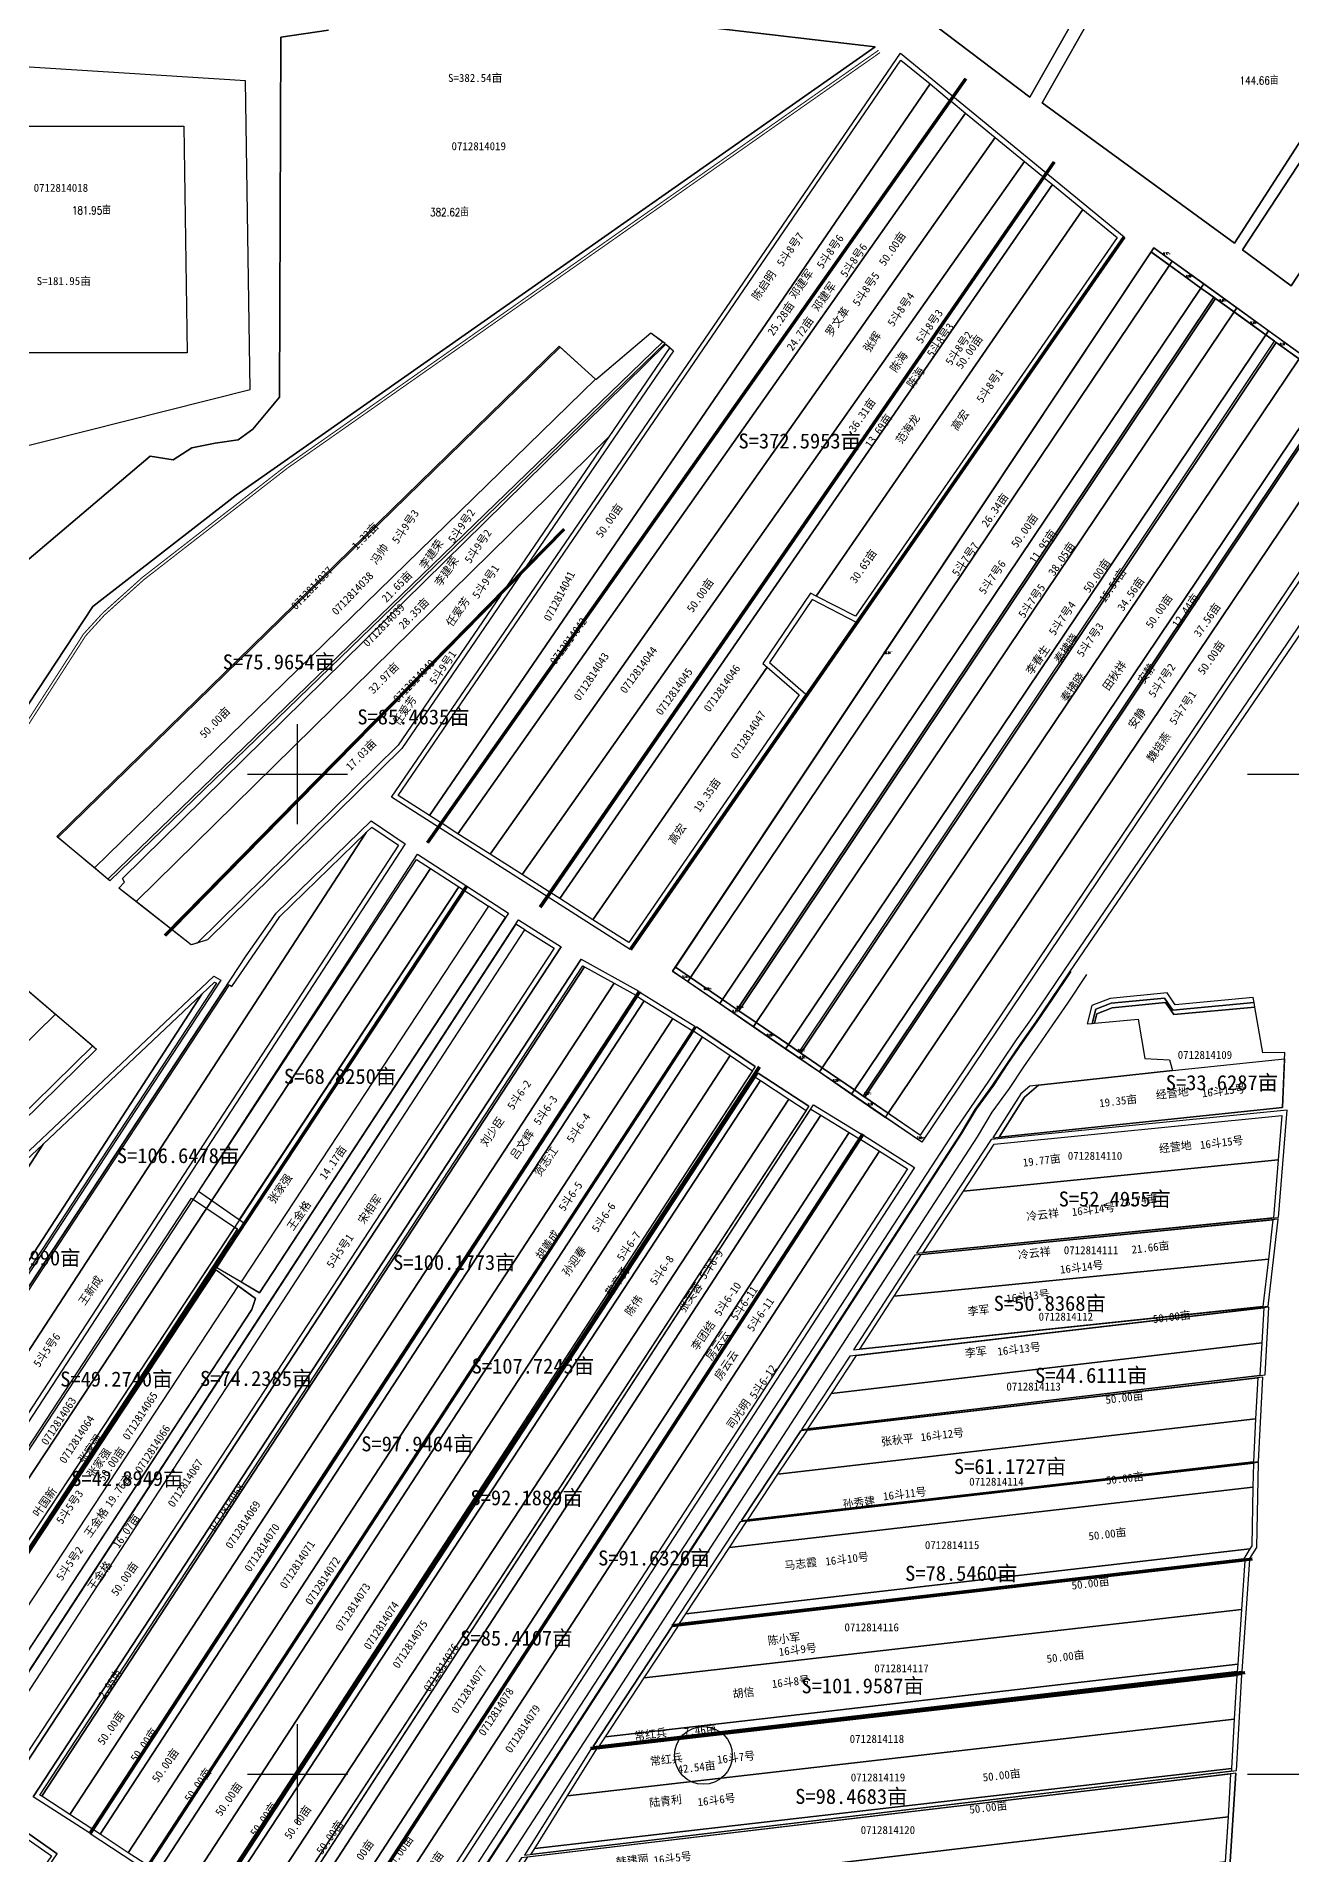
# Model space of a CAD drawing. Extents: x 541673 to 553395, y 4989791 to 4997334.
# Drawn here: x 545739 to 546994, y 4992920 to 4994738 of the extents above; entities that cross this region are included whole.
import ezdxf
from ezdxf.enums import TextEntityAlignment as Align

# ---------------------------------------------------------------- set-up
doc = ezdxf.new("R2010")
doc.units = 0
doc.header["$LTSCALE"] = 10
doc.layers.get('0').update_dxf_attribs({"linetype": 'CONTINUOUS'})
for name, color, linetype in [('2020.3月分地', 6, 'CONTINUOUS'), ('2021年', 2, 'CONTINUOUS'), ('2022年', 2, 'CONTINUOUS'), ('MJZJ', 4, 'CONTINUOUS'), ('TK', 7, 'CONTINUOUS'), ('出地桩', 7, 'CONTINUOUS'), ('地块名称', 7, 'CONTINUOUS'), ('地籍号', 7, 'CONTINUOUS'), ('承包户', 7, 'CONTINUOUS'), ('林带', 7, 'CONTINUOUS'), ('注记', 1, 'CONTINUOUS'), ('测地框', 7, 'CONTINUOUS'), ('经营地', 6, 'CONTINUOUS'), ('经营地面积', 6, 'CONTINUOUS'), ('路林渠', 7, 'CONTINUOUS'), ('身份地块', 7, 'CONTINUOUS'), ('退界后面积', 7, 'CONTINUOUS'), ('长期合同', 6, 'CONTINUOUS')]:
    doc.layers.add(name, color=color, linetype=linetype)
doc.styles.add('HZ', font='rs.shx', dxfattribs={"width": 0.8, "bigfont": 'hztxt.shx'})
doc.styles.add('宋体', font='SimSun.ttf')

msp = doc.modelspace()

# ---------------------------------------------------------------- linework, layer by layer
at = {"color": 5, "linetype": 'Continuous', "flags": 128}
msp.add_lwpolyline([(546987, 4993715.3), (546984.8, 4993666.7), (546701.6, 4993637.1), (546727.1, 4993677.1), (546740.9, 4993689.1), (546874.9, 4993703.6), (546987, 4993715.3)], dxfattribs=at)
at = {"color": 6, "linetype": 'Continuous', "flags": 128}
msp.add_lwpolyline([(546874.9, 4993703.6), (546987, 4993715.3)], dxfattribs=at)
at = {"color": 5, "linetype": 'Continuous'}
msp.add_circle((546405.9, 4993018.9), 28.9, dxfattribs=at)
at = {"layer": '2020.3月分地', "color": 2, "linetype": 'Continuous', "flags": 128}
msp.add_lwpolyline([(545690, 4994647.9), (545886.3, 4994647.9), (545889.8, 4994421.2), (545693.5, 4994421.2)], close=True, dxfattribs=at)
at = {"layer": '2020.3月分地', "color": 3, "linetype": 'Continuous'}
for points in [[(546513.1, 4994180.9), (546465.5, 4994110.6), (546469.7, 4994107), (546295.4, 4993854.4), (546262.4, 4993875.5), (546755, 4994589.4), (546785.3, 4994564.5), (546518.7, 4994178)], [(545721.9, 4993791), (545758.2, 4993760.1), (545268.5, 4993279.3), (545234.7, 4993303)], [(546463.1, 4993693.6), (546491.2, 4993675.1), (545947.1, 4992845.2), (545920.8, 4992866.6)]]:
    msp.add_lwpolyline(points, close=True, dxfattribs=at)
at = {"layer": '2020.3月分地', "color": 3, "linetype": 'Continuous', "flags": 128}
for points in [[(546208.2, 4993856.7), (546190.9, 4993867.9), (545943.6, 4993492.2), (545962.1, 4993481.4)], [(546227.4, 4993844.3), (546218.3, 4993850.1), (545676.3, 4993018.8), (545685.7, 4993013.4)], [(545954.4, 4993464.8), (545958.1, 4993475.7), (545940.9, 4993488.2), (545644.2, 4993037.3), (545665.8, 4993024.9)]]:
    msp.add_lwpolyline(points, close=True, dxfattribs=at)
at = {"layer": '2021年', "color": 4, "linetype": 'Continuous'}
for points in [[(546119.2, 4993914.6), (546133.2, 4993905.5), (545587.6, 4993078), (545575.5, 4993086.9)], [(546316.6, 4993790.9), (546338.3, 4993778.8), (545794.5, 4992945.6), (545772.5, 4992959.8)], [(546340, 4993777.7), (546346.8, 4993773.4), (545802.8, 4992940), (545796.1, 4992944.3)], [(546523.3, 4993658.9), (546551.8, 4993641.6), (546006.2, 4992802.6), (545978.5, 4992821.1)]]:
    msp.add_lwpolyline(points, close=True, dxfattribs=at)
at = {"layer": '2022年', "color": 2, "linetype": 'Continuous'}
for p, q in [((546623, 4993638.9), (547098.2, 4994345.3)), ((546377.9, 4993807), (546623, 4993638.9))]:
    msp.add_line(p, q, dxfattribs=at)
at = {"layer": '2022年', "color": 2, "linetype": 'Continuous', "elevation": 279.7, "flags": 128}
msp.add_lwpolyline([(546853.4, 4994522.1), (547098.2, 4994345.3)], dxfattribs=at)
at = {"layer": '2022年', "color": 2, "linetype": 'Continuous', "flags": 128}
for points in [[(546916.2, 4994476.7), (546903.4, 4994485.9), (546425, 4993774.7), (546439.8, 4993764.5)], [(546503.3, 4993721), (546490.9, 4993729.5), (546488.1, 4993725.4), (546521.9, 4993702.2), (546524.7, 4993706.3)]]:
    msp.add_lwpolyline(points, close=True, dxfattribs=at)
at = {"layer": '2022年', "color": 4, "linetype": 'Continuous', "flags": 128}
for points in [[(546968.2, 4994439.2), (546936.6, 4994462), (546458.7, 4993751.6), (546490.9, 4993729.5)], [(546977.1, 4994432.7), (546968.2, 4994439.2), (546490.9, 4993729.5), (546501.7, 4993722.1)], [(547001.5, 4994415.1), (546978.7, 4994431.6), (546503.3, 4993721), (546524.7, 4993706.3)], [(547033.1, 4994392.3), (547001.5, 4994415.1), (546524.7, 4993706.3), (546556.9, 4993684.2)], [(547040.2, 4994387.2), (547033.1, 4994392.3), (546556.9, 4993684.2), (546565.8, 4993678.1)], [(547066.5, 4994368.2), (547041.8, 4994386), (546567.4, 4993677), (546590.7, 4993661)], [(547066.5, 4994368.2), (546590.7, 4993661), (546623, 4993638.9), (547098.2, 4994345.3)]]:
    msp.add_lwpolyline(points, close=True, dxfattribs=at)
at = {"layer": '2022年', "color": 5, "linetype": 'Continuous', "elevation": 280.3, "flags": 128}
msp.add_lwpolyline([(546749.6, 4993778.4), (546767.5, 4993804.9)], dxfattribs=at)
at = {"layer": 'TK', "linetype": 'Continuous'}
for p, q in [((546000, 4993950), (546000, 4994050)), ((545950, 4994000), (546050, 4994000)), ((546950, 4994000), (547050, 4994000)), ((546000, 4992950), (546000, 4993050)), ((545950, 4993000), (546050, 4993000)), ((546950, 4993000), (547050, 4993000))]:
    msp.add_line(p, q, dxfattribs=at)
at = {"layer": '出地桩', "color": 2, "linetype": 'Continuous', "flags": 128}
for points in [[(546129.3, 4993932), (546667.6, 4994695.9)], [(546130.1, 4993931.4), (546668.4, 4994695.3)], [(546131, 4993930.9), (546669.3, 4994694.7)], [(546755.8, 4994612.6), (546241.7, 4993867.5)], [(546756.6, 4994612), (546242.5, 4993866.9)], [(546757.4, 4994611.4), (546243.3, 4993866.3)], [(545866.8, 4993839.3), (546266.1, 4994245.6)], [(545867.5, 4993838.6), (546266.8, 4994244.9)], [(545868.3, 4993837.9), (546267.5, 4994244.2)], [(545615.1, 4993049.1), (546168.6, 4993888.7)], [(545615.9, 4993048.5), (546169.5, 4993888.1)], [(545616.7, 4993048), (546170.3, 4993887.6)], [(546341.2, 4993783.3), (545791.5, 4992941)], [(546342.1, 4993782.7), (545792.4, 4992940.4)], [(546342.9, 4993782.2), (545793.2, 4992939.9)], [(545908, 4992862.8), (546461.3, 4993707.9)], [(545908.8, 4992862.3), (546462.1, 4993707.3)], [(545909.7, 4992861.7), (546462.9, 4993706.8)], [(546564.7, 4993640.7), (546011.8, 4992790.8)], [(546565.5, 4993640.1), (546012.7, 4992790.3)], [(546566.3, 4993639.6), (546013.5, 4992789.7)], [(546374.5, 4993149.7), (546954.6, 4993216.4)], [(546374.6, 4993148.7), (546954.7, 4993215.4)], [(546374.7, 4993147.7), (546954.8, 4993214.4)], [(546292.9, 4993027), (546947.3, 4993102.6)], [(546293, 4993026), (546947.4, 4993101.6)], [(546293.1, 4993025), (546947.5, 4993100.6)]]:
    msp.add_lwpolyline(points, dxfattribs=at)
for points, elevation in [([(546825.8, 4994537.6), (546332, 4993825.2)], 280.4), ([(546826.6, 4994537), (546332.8, 4993824.7)], 280.4), ([(546827.4, 4994536.5), (546333.6, 4993824.1)], 280.4), ([(546439.8, 4993764.5), (546916.2, 4994476.7)], 279.7), ([(546441.5, 4993763.4), (546917.8, 4994475.5)], 279.7), ([(546501.7, 4993722.1), (546977.1, 4994432.7)], 279.7), ([(546503.3, 4993721), (546978.7, 4994431.6)], 279.7), ([(546565.8, 4993678.1), (547040.2, 4994387.2)], 279.7), ([(546567.4, 4993677), (547041.8, 4994386)], 279.7)]:
    msp.add_lwpolyline(points, dxfattribs=dict(at, elevation=elevation))
at = {"layer": '林带', "color": 3, "linetype": 'Continuous', "flags": 128}
for points in [[(546869.5, 4993781.4), (546812.7, 4993775.7), (546794.2, 4993768.7), (546789.6, 4993750.2), (546794.8, 4993750.7), (546798.4, 4993765), (546813.8, 4993770.8), (546867.1, 4993776.1), (546875.3, 4993764.1), (546956.5, 4993771.6), (546955.6, 4993776.5), (546877.8, 4993769.3)], [(546727.1, 4993677.1), (546740.9, 4993689.1), (546732.2, 4993688.1), (546723.2, 4993680.4), (546695.3, 4993636.4), (546701.6, 4993637.1)]]:
    msp.add_lwpolyline(points, close=True, dxfattribs=at)
at = {"layer": '测地框', "color": 7, "linetype": 'Continuous', "flags": 128}
for points in [[(546800.9, 4995070.3), (546917.9, 4995004), (546732.4, 4994676.9), (546624.1, 4994758.6)], [(546929.7, 4994997.3), (547155.1, 4994869.4), (546936.8, 4994530.8), (546744.7, 4994671.1)], [(547166.9, 4994862.8), (547189.2, 4994787.6), (547182, 4994776.5), (546993.5, 4994488.3), (546944.8, 4994524.1)], [(545952.9, 4994384.5), (545948.2, 4994693), (545689.5, 4994709.5), (545665.8, 4994715.4), (545655.1, 4994730), (545615.4, 4994737.5), (545616.5, 4994595.4), (545620.4, 4994300.7)]]:
    msp.add_lwpolyline(points, close=True, dxfattribs=at)
for points in [[(545061.8, 4993232.4), (545161.7, 4993302.2), (545418.1, 4993698.4), (545507.8, 4993809.7), (545571.8, 4993899.8), (545586.6, 4993915.1), (545685.7, 4994001.7), (545795.5, 4994167.6), (545938.6, 4994278.7), (546577.7, 4994727), (546080.9, 4994785.3)], [(546080.9, 4994785.3), (546577.7, 4994727), (545938.6, 4994278.7), (545795.5, 4994167.6), (545685.7, 4994001.7), (545586.6, 4993915.1), (545571.8, 4993899.8), (545507.8, 4993809.7), (545418.1, 4993698.4), (545161.7, 4993302.2), (545061.8, 4993232.4)], [(546031, 4994743.8), (545983.4, 4994736.7), (545982.2, 4994376.7), (545955.5, 4994344.7), (545940.6, 4994334.3), (545917.8, 4994330.8), (545894.5, 4994326.1), (545875.9, 4994314.3), (545852.8, 4994318), (545718.6, 4994203.7), (545681.2, 4994163.3), (545645.9, 4994124.5), (545513.2, 4993964.7), (545358.7, 4993739.9), (545311.1, 4993673.3), (545312.4, 4993658.7), (545259.5, 4993599), (545216.4, 4993523), (545159.4, 4993435.5), (545147.4, 4993417.2), (545130.9, 4993396.6), (545084.1, 4993317.4)], [(545084.1, 4993317.4), (545130.9, 4993396.6), (545147.4, 4993417.2), (545159.4, 4993435.5), (545216.4, 4993523), (545259.5, 4993599), (545312.4, 4993658.7), (545311.1, 4993673.3), (545358.7, 4993739.9), (545513.2, 4993964.7), (545645.9, 4994124.5), (545681.2, 4994163.3), (545718.6, 4994203.7), (545852.8, 4994318), (545875.9, 4994314.3), (545894.5, 4994326.1), (545917.8, 4994330.8), (545940.6, 4994334.3), (545955.5, 4994344.7), (545982.2, 4994376.7), (545983.4, 4994736.7), (546031, 4994743.8)]]:
    msp.add_lwpolyline(points, dxfattribs=at)
for points, elevation in [([(546332.8, 4993824.7), (546094.1, 4993976.8), (546603, 4994720.7), (546826.6, 4994537), (546559.8, 4994151.2), (546514.7, 4994174.4), (546472.1, 4994111.5), (546508.5, 4994080)], 280.4), ([(546375.1, 4993802.9), (546856.3, 4994526.1), (547105.1, 4994346.5), (546624.3, 4993631.9)], 279.7), ([(545812.6, 4993893.1), (545759.4, 4993937.5), (546261.7, 4994427.7), (546298.4, 4994394.6), (546353.3, 4994441.1), (546367.6, 4994430.7)], 281.3), ([(545910.2, 4993834.3), (545893.8, 4993829.2), (545821.5, 4993885.9), (545827, 4993891.9), (545825.2, 4993895.7), (546368.5, 4994429.8), (546376.1, 4994423), (546104.5, 4994025.7)], 280.9), ([(545561.2, 4993092.1), (545500.5, 4993136.7), (545948.6, 4993818.2), (545978.6, 4993861), (546073.7, 4993953.3), (546107.7, 4993930.4)], 280.5), ([(545962.1, 4993481.4), (545919.5, 4993506.4), (545947.3, 4993550.5), (545901.2, 4993582.8), (546120.2, 4993919.9), (546211.1, 4993861.1)], 279.7), ([(545313.2, 4993247.9), (545221.4, 4993312.3), (545286.7, 4993417.8), (545319.8, 4993464.3), (545347.1, 4993505.1), (545365.3, 4993532), (545392.1, 4993576.9), (545431.7, 4993632.6), (545475.4, 4993689.4), (545627.4, 4993871.6), (545799.2, 4993725.1), (545799.2, 4993725.1)], 254.2), ([(545715.8, 4992991), (545673.5, 4993014.5), (546221, 4993854.2), (546263.8, 4993827.3)], 280.2), ([(545792.3, 4992941.1), (545735.7, 4992977.6), (546283.8, 4993815), (546341.4, 4993782.8)], 279.5), ([(545495.9, 4993141.3), (545438.4, 4993168.3), (545648.8, 4993491.5), (545641.7, 4993496.9), (545713.4, 4993606.1), (545916.3, 4993797.9), (545923.5, 4993794.1)], 280.6), ([(545847.2, 4992904.9), (545792.9, 4992940.4), (546342.3, 4993782.1), (546397.5, 4993747.8)], 279.4), ([(546399.1, 4993747.2), (546457.8, 4993707.6), (545908, 4992863.5), (545847.8, 4992902.3)], 280), ([(546460.7, 4993701.1), (546511.3, 4993667.9), (545961.9, 4992826.8), (545913.3, 4992866.2)], 279.2), ([(546012.7, 4992792.2), (545965.9, 4992823.5), (546515.9, 4993669.3), (546564.1, 4993639.9)], 279.2), ([(546980.9, 4993556.7), (546989.6, 4993664.1), (546693.8, 4993634.6), (546619.1, 4993520.9)], 279.5), ([(546064.5, 4992757.1), (546014.6, 4992791.3), (546566.1, 4993639), (546617, 4993606.8)], 279.4), ([(545615.7, 4993050.1), (545571.3, 4993084.2), (545894.1, 4993576.1), (545940.1, 4993545)], 280.2), ([(546970.5, 4993468.1), (546980.5, 4993554.9), (546617.2, 4993519), (546555.9, 4993424.2)], 279.5), ([(545662.1, 4993019.3), (545617.7, 4993049.1), (545918.7, 4993504.3), (545958.1, 4993475.7), (545954.4, 4993464.8)], 280.2), ([(546967.5, 4993399.3), (546971.4, 4993467.1), (546552.5, 4993417.9), (546504, 4993344.6)], 279.5), ([(546961, 4993312.8), (546965.3, 4993397.1), (546503.4, 4993343.5), (546443.9, 4993253.8)], 279.5), ([(546952.3, 4993215.8), (546959.2, 4993226.8), (546960.9, 4993311.8), (546442.8, 4993252.3), (546375.1, 4993149.3)], 279.7), ([(546944.7, 4993103.2), (546952.4, 4993214.4), (546374.9, 4993148.3), (546295.7, 4993027.9)], 279.6), ([(546938.8, 4993003.8), (546944.2, 4993099.3), (546293.1, 4993024.5), (546227.1, 4992919)], 279.4), ([(546932.4, 4992907.5), (546938.2, 4993001.1), (546224.1, 4992916.6), (546159.3, 4992816.3)], 279.7), ([(545759.7, 4992920.5), (545669.9, 4992983.8), (545345.4, 4992495), (545430.3, 4992439.5)], 279.6)]:
    msp.add_lwpolyline(points, close=True, dxfattribs=dict(at, elevation=elevation))
for points, elevation in [([(546221, 4993854.2), (546263.8, 4993827.3)], 280.2), ([(545715.8, 4992991), (546263.8, 4993827.3)], 280.2), ([(546283.8, 4993815), (545735.7, 4992977.6)], 279.5), ([(545930.3, 4993790.4), (545500.5, 4993136.7)], 280.6), ([(546342.3, 4993782.1), (546397.5, 4993747.8)], 279.4), ([(546457.8, 4993707.6), (546399.1, 4993747.2)], 280), ([(546511.3, 4993667.9), (546460.7, 4993701.1)], 279.2), ([(546443.9, 4993253.8), (546503.4, 4993343.5)], 279.5), ([(546295.7, 4993027.9), (546374.9, 4993148.3)], 279.6), ([(546938.2, 4993001.1), (546932.4, 4992907.5)], 279.7), ([(545669.9, 4992983.8), (545759.7, 4992920.5)], 279.6), ([(545792.3, 4992941.1), (545735.7, 4992977.6)], 279.5)]:
    msp.add_lwpolyline(points, dxfattribs=dict(at, elevation=elevation))
at = {"layer": '经营地', "color": 5, "linetype": 'Continuous', "flags": 128}
for points in [[(546871.9, 4994508.7), (546853.5, 4994522), (546377.9, 4993807), (546392.9, 4993796.7)], [(546903.4, 4994485.9), (546871.9, 4994508.7), (546392.9, 4993796.7), (546425, 4993774.7)], [(546936.6, 4994462), (546917.8, 4994475.5), (546441.5, 4993763.4), (546458.7, 4993751.6)], [(546794.8, 4993750.7), (546797, 4993750.9), (546799.4, 4993760.4), (546814.8, 4993766.2), (546868.1, 4993771.6), (546876.3, 4993759.5), (546957.3, 4993767), (546956.5, 4993771.6), (546875.3, 4993764.1), (546867.1, 4993776.1), (546813.8, 4993770.8), (546798.4, 4993765)]]:
    msp.add_lwpolyline(points, close=True, dxfattribs=at)
at = {"layer": '经营地', "color": 5, "linetype": 'Continuous'}
for points in [[(545759.4, 4993937.5), (546261.7, 4994427.7), (546262.6, 4994426.8), (545760.3, 4993936.7)], [(546285.4, 4993808.4), (546287.2, 4993807.4), (545744.3, 4992978), (545742.6, 4992979.1)], [(546308.1, 4993037.6), (546940.2, 4993110), (546939.7, 4993102.6), (546302.2, 4993028.6)]]:
    msp.add_lwpolyline(points, close=True, dxfattribs=at)
at = {"layer": '路林渠', "color": 6, "linetype": 'Continuous', "const_width": 1, "flags": 128}
for points in [[(546732.4, 4994676.9), (546917.9, 4995004)], [(546744.7, 4994671.1), (546929.7, 4994997.3)]]:
    msp.add_lwpolyline(points, dxfattribs=at)
at = {"layer": '路林渠', "color": 4, "linetype": 'Continuous', "const_width": 1, "flags": 128}
for points in [[(545844.9, 4994196.6), (545988, 4994307.7), (546581.1, 4994723.7)], [(545846.8, 4994194.6), (545989.8, 4994305.7), (546582.6, 4994721.4)], [(545192.6, 4993319.8), (545214.8, 4993353), (545277.4, 4993475.9), (545421.4, 4993695.1), (545513.7, 4993806.5), (545576.4, 4993897.1), (545585.6, 4993906.9), (545606, 4993921.8), (545620.4, 4993930.8), (545663.2, 4993950.1), (545667.9, 4993954.3), (545691.7, 4993993.5), (545780.5, 4994131.2), (545786.1, 4994140), (545805.2, 4994160.9), (545844.9, 4994196.6)], [(545194.9, 4993318.2), (545217.2, 4993351.7), (545279.8, 4993474.5), (545423.6, 4993693.5), (545515.9, 4993804.8), (545578.6, 4993895.3), (545587.4, 4993904.9), (545607.6, 4993919.5), (545621.7, 4993928.4), (545664.7, 4993947.7), (545670, 4993952.5), (545694, 4993992), (545782.8, 4994129.7), (545788.3, 4994138.3), (545807.1, 4994159), (545846.8, 4994194.6)]]:
    msp.add_lwpolyline(points, dxfattribs=at)
at = {"layer": '路林渠', "color": 5, "linetype": 'Continuous', "flags": 128}
for points, elevation in [([(546767.5, 4993804.9), (547231.7, 4994485.3), (547233.7, 4994488.2), (547235.9, 4994491.5), (547239.6, 4994497.5), (547243.5, 4994505.3), (547246.4, 4994514.8), (547248.9, 4994526.4), (547249.8, 4994535.4), (547248.4, 4994552.3)], 281.2), ([(546767.5, 4993804.9), (547231.7, 4994485.3), (547233.7, 4994488.2), (547235.9, 4994491.5), (547239.6, 4994497.5), (547243.5, 4994505.3), (547246.4, 4994514.8), (547248.9, 4994526.4), (547249.8, 4994535.4), (547248.4, 4994552.3)], 281.2), ([(546772.3, 4993802.3), (547235.6, 4994480.8), (547244.6, 4994495.2), (547249.9, 4994504.9), (547253.1, 4994514.9), (547254.6, 4994521.8), (547255.4, 4994530.4), (547255.7, 4994538), (547255.1, 4994545), (547254.3, 4994552)], 280.3), ([(546772.3, 4993802.3), (547235.6, 4994480.8), (547244.6, 4994495.2), (547249.9, 4994504.9), (547253.1, 4994514.9), (547254.6, 4994521.8), (547255.4, 4994530.4), (547255.7, 4994538), (547255.1, 4994545), (547254.3, 4994552)], 280.3), ([(545682.1, 4992130.7), (546662.9, 4993640), (546677.6, 4993664.6), (546694.8, 4993688.3), (546709.3, 4993710.1), (546723.4, 4993730.5), (546738.3, 4993751.9), (546753.1, 4993773.7), (546772.3, 4993802.3)], 280.3), ([(545682.1, 4992130.7), (546662.9, 4993640), (546677.6, 4993664.6), (546694.8, 4993688.3), (546709.3, 4993710.1), (546723.4, 4993730.5), (546738.3, 4993751.9), (546753.1, 4993773.7), (546772.3, 4993802.3)], 280.3), ([(545675.2, 4992135.9), (546657.8, 4993643.5), (546673.2, 4993666.6), (546691.3, 4993692.9), (546704.6, 4993713), (546719, 4993734.2), (546733.2, 4993754.3), (546749.6, 4993778.4)], 280.3), ([(545675.2, 4992135.9), (546657.8, 4993643.5), (546673.2, 4993666.6), (546691.3, 4993692.9), (546704.6, 4993713), (546719, 4993734.2), (546733.2, 4993754.3), (546749.6, 4993778.4)], 280.3)]:
    msp.add_lwpolyline(points, dxfattribs=dict(at, elevation=elevation))
at = {"layer": '路林渠', "color": 3, "linetype": 'Continuous', "flags": 128}
for points in [[(546856.3, 4994526.1), (546853.5, 4994522), (546871.9, 4994508.7), (546874.7, 4994512.8)], [(546874.7, 4994512.8), (546871.9, 4994508.7), (546903.4, 4994485.9), (546906.2, 4994490.1)], [(546906.2, 4994490.1), (546903.4, 4994485.9), (546916.2, 4994476.7), (546936.6, 4994462), (546939.4, 4994466.1)], [(546939.4, 4994466.1), (546936.6, 4994462), (546968.2, 4994439.2), (546971, 4994443.3)], [(546971, 4994443.3), (546968.2, 4994439.2), (546977.1, 4994432.7), (546978.7, 4994431.6), (547001.5, 4994415.1), (547004.3, 4994419.3)], [(547066.5, 4994368.2), (547069.3, 4994372.4), (547105.1, 4994346.5), (546624.3, 4993631.9), (546587.9, 4993656.8), (546590.7, 4993661), (546623, 4993638.9), (547098.2, 4994345.3)], [(546377.9, 4993807), (546375.1, 4993802.9), (546390.2, 4993792.5), (546392.9, 4993796.7)], [(546392.9, 4993796.7), (546390.2, 4993792.5), (546422.2, 4993770.6), (546425, 4993774.7)], [(546441.5, 4993763.4), (546425, 4993774.7), (546422.2, 4993770.6), (546455.9, 4993747.4), (546458.7, 4993751.6)], [(546458.7, 4993751.6), (546455.9, 4993747.4), (546488.1, 4993725.4), (546490.9, 4993729.5)], [(546524.7, 4993706.3), (546521.9, 4993702.2), (546554.1, 4993680.1), (546556.9, 4993684.2)], [(546567.4, 4993677), (546565.8, 4993678.1), (546556.9, 4993684.2), (546554.1, 4993680.1), (546587.9, 4993656.8), (546590.7, 4993661)]]:
    msp.add_lwpolyline(points, close=True, dxfattribs=at)
at = {"layer": '路林渠', "color": 3, "linetype": 'Continuous', "elevation": 279.7, "flags": 128}
msp.add_lwpolyline([(546856.3, 4994526.1), (547105.1, 4994346.5)], dxfattribs=at)
at = {"layer": '路林渠', "color": 2, "linetype": 'Continuous', "flags": 128}
for points in [[(546439.8, 4993764.5), (546441.5, 4993763.4), (546917.8, 4994475.5), (546916.2, 4994476.7)], [(546501.7, 4993722.1), (546977.1, 4994432.7), (546978.7, 4994431.6), (546503.3, 4993721)], [(547041.8, 4994386), (547041.8, 4994386), (547040.2, 4994387.2), (546565.8, 4993678.1), (546567.4, 4993677)]]:
    msp.add_lwpolyline(points, close=True, dxfattribs=at)
at = {"layer": '路林渠', "color": 4, "linetype": 'Continuous', "flags": 128}
for points, elevation in [([(545683.5, 4992131.2), (546664.3, 4993640.5), (546679, 4993665), (546696.2, 4993688.8), (546710.7, 4993710.5), (546724.8, 4993730.9), (546739.7, 4993752.3), (546754.5, 4993774.2), (546773.7, 4993802.7)], 280.1), ([(545683.5, 4992131.2), (546664.3, 4993640.5), (546679, 4993665), (546696.2, 4993688.8), (546710.7, 4993710.5), (546724.8, 4993730.9), (546739.7, 4993752.3), (546754.5, 4993774.2), (546773.7, 4993802.7)], 280.1), ([(545699.1, 4992128.1), (546679.9, 4993637.4), (546694.7, 4993661.9), (546711.9, 4993685.7), (546726.3, 4993707.4), (546740.5, 4993727.8), (546755.3, 4993749.2), (546770.2, 4993771.1), (546789.4, 4993799.6)], 280), ([(545699.1, 4992128.1), (546679.9, 4993637.4), (546694.7, 4993661.9), (546711.9, 4993685.7), (546726.3, 4993707.4), (546740.5, 4993727.8), (546755.3, 4993749.2), (546770.2, 4993771.1), (546789.4, 4993799.6)], 280)]:
    msp.add_lwpolyline(points, dxfattribs=dict(at, elevation=elevation))
at = {"layer": '身份地块', "color": 1, "linetype": 'Continuous'}
for points in [[(546603.5, 4994713.9), (546632.6, 4994690), (546132.2, 4993958.5), (546100.6, 4993978.7)], [(546632.6, 4994690), (546652.1, 4994673.9), (546143.1, 4993951.5), (546132.2, 4993958.5)], [(546653.7, 4994672.6), (546668.1, 4994660.7), (546160.5, 4993940.4), (546144.8, 4993950.5)], [(546668.1, 4994660.7), (546697.5, 4994636.6), (546192.6, 4993920), (546160.5, 4993940.4)], [(546697.5, 4994636.6), (546727.1, 4994612.3), (546224.7, 4993899.5), (546192.6, 4993920)], [(546727.1, 4994612.3), (546745.3, 4994597.3), (546251.8, 4993882.2), (546224.7, 4993899.5)], [(546746.8, 4994596.1), (546755, 4994589.4), (546262.4, 4993875.5), (546253.5, 4993881.1)], [(546785.3, 4994564.5), (546819.6, 4994536.3), (546557.9, 4994157.8), (546518.7, 4994178)], [(545760.3, 4993936.7), (546262.6, 4994426.8), (546298, 4994394.9), (545797, 4993906.1)], [(546298, 4994394.9), (546298.4, 4994394.6), (546353.3, 4994441.1), (546365.5, 4994432.2), (545810.6, 4993894.8), (545797, 4993906.1)], [(546311.4, 4994337.1), (545838.7, 4993872.5), (545821.5, 4993885.9), (545827, 4993891.9), (545825.2, 4993895.7), (546368.5, 4994429.8), (546372.4, 4994426.4)], [(546209.3, 4994187.8), (545873, 4993845.6), (545838.7, 4993872.5), (546311.4, 4994337.1)], [(546100.7, 4994028.9), (545899.8, 4993831.1), (545893.8, 4993829.2), (545874.6, 4993844.3), (546202.9, 4994178.4)], [(546469.7, 4994107), (546501.8, 4994079.2), (546331.4, 4993831.5), (546295.4, 4993854.4)], [(545932, 4993789.3), (545934.5, 4993787.7), (545982.5, 4993857.7), (546068.9, 4993941.7), (545532.7, 4993119.2), (545504.9, 4993139.7)], [(546068.9, 4993941.7), (546074.3, 4993946.9), (546100.9, 4993929), (545559.9, 4993099.2), (545532.7, 4993119.2)], [(546133.2, 4993905.5), (546161.4, 4993887.3), (545614.3, 4993057.5), (545587.6, 4993078)], [(546227.4, 4993844.3), (546256.8, 4993825.8), (545714.2, 4992997.6), (545685.7, 4993013.4)], [(545904.4, 4993779.8), (545917.1, 4993791.8), (545919, 4993790.8), (545496.8, 4993146.4), (545493.5, 4993147.9)], [(546287.2, 4993807.4), (546316.6, 4993790.9), (545772.5, 4992959.8), (545744.3, 4992978)], [(545745.9, 4993629.9), (545904.4, 4993779.8), (545493.5, 4993147.9), (545446.7, 4993169.9)], [(546346.8, 4993773.4), (546375.2, 4993755.7), (545830.8, 4992921.6), (545802.8, 4992940)], [(545268.5, 4993279.3), (545758.2, 4993760.1), (545795.4, 4993728.4), (545309.1, 4993250.8)], [(546375.2, 4993755.7), (546394.7, 4993743.6), (545850, 4992909.1), (545830.8, 4992921.6)], [(546396.4, 4993743), (546405.1, 4993737.2), (545859.3, 4992900.8), (545850.5, 4992906.5)], [(546405.1, 4993737.2), (546432.7, 4993718.5), (545887.4, 4992882.7), (545859.3, 4992900.8)], [(546432.7, 4993718.5), (546455.1, 4993703.4), (545910.8, 4992867.7), (545887.4, 4992882.7)], [(546458, 4993696.9), (546463.1, 4993693.6), (545920.8, 4992866.6), (545916.1, 4992870.4)], [(546491.2, 4993675.1), (546508.6, 4993663.7), (545964.6, 4992831), (545947.1, 4992845.2)], [(546513.2, 4993665.1), (546523.3, 4993658.9), (545978.5, 4992821.1), (545968.7, 4992827.7)], [(545728.6, 4993613.5), (545745.9, 4993629.9), (545446.7, 4993169.9), (545441.7, 4993172.3)], [(546551.8, 4993641.6), (546561.4, 4993635.7), (546015.5, 4992796.4), (546006.2, 4992802.6)], [(546563.3, 4993634.8), (546582, 4993623), (546035.6, 4992783), (546017.3, 4992795.5)], [(546582, 4993623), (546610, 4993605.3), (546063.1, 4992764.1), (546035.6, 4992783)], [(546665.9, 4993583.1), (546980.6, 4993614.4), (546975.8, 4993556.2), (546625.5, 4993521.6)], [(546623.5, 4993519.6), (546975.4, 4993554.4), (546970.9, 4993514.9), (546596.6, 4993477.9)], [(546596.6, 4993477.9), (546970.9, 4993514.9), (546965.4, 4993467.6), (546562.2, 4993424.9)], [(546559, 4993418.6), (546966.4, 4993466.5), (546964.3, 4993431.3), (546534, 4993380.8)], [(546534, 4993380.8), (546964.3, 4993431.3), (546962.4, 4993398.7), (546510.5, 4993345.4)], [(546509.9, 4993344.2), (546960.2, 4993396.5), (546958.1, 4993355.4), (546480.4, 4993299.9)], [(546480.4, 4993299.9), (546958.1, 4993355.4), (546955.9, 4993312.3), (546450.4, 4993254.5)], [(546449.3, 4993253), (546955.9, 4993311.2), (546955.4, 4993286.9), (546432, 4993226.7)], [(546432, 4993226.7), (546955.4, 4993286.9), (546954.2, 4993228.3), (546952.4, 4993225.3), (546388.4, 4993160.5)], [(546381, 4993148.5), (546947.4, 4993213.5), (546944, 4993164.6), (546346.7, 4993096.3)], [(546388.4, 4993160.5), (546952.4, 4993225.3), (546946.2, 4993215.4), (546381.9, 4993150.6)], [(546346.7, 4993096.3), (546944, 4993164.6), (546940.2, 4993110), (546308.1, 4993037.6)], [(546299.5, 4993025.3), (546939.2, 4993098.7), (546936.7, 4993055), (546270.2, 4992978.5)], [(546270.2, 4992978.5), (546936.7, 4993055), (546933.9, 4993005.8), (546237.3, 4992925.8)], [(546230.5, 4992917.4), (546933.1, 4993000.5), (546930.5, 4992957.6), (546200.8, 4992871.3)], [(546237.3, 4992925.8), (546933.9, 4993005.8), (546933.8, 4993003.2), (546233.5, 4992919.7)], [(546200.8, 4992871.3), (546930.5, 4992957.6), (546927.7, 4992912.5), (546169.4, 4992822.8)], [(545706.6, 4992951.8), (545754, 4992918.4), (545430.2, 4992445.5), (545381.6, 4992477.3)]]:
    msp.add_lwpolyline(points, close=True, dxfattribs=at)
at = {"layer": '身份地块', "color": 1, "linetype": 'Continuous', "flags": 128}
for points in [[(546161.4, 4993887.3), (546190.9, 4993867.9), (545943.6, 4993492.2), (545919.5, 4993506.4), (545947.3, 4993550.5), (545941.9, 4993554.3)], [(545940.1, 4993545), (545937.1, 4993547), (545614.3, 4993057.5), (545618.6, 4993054.6)]]:
    msp.add_lwpolyline(points, close=True, dxfattribs=at)
at = {"layer": '身份地块', "color": 5, "linetype": 'Continuous', "flags": 128}
msp.add_lwpolyline([(546987.2, 4993721.5), (546965.3, 4993721.2), (546957.3, 4993767), (546876.3, 4993759.5), (546868.1, 4993771.6), (546814.8, 4993766.2), (546799.4, 4993760.4), (546797, 4993750.9), (546840.8, 4993754.9), (546847.3, 4993715.8), (546872.1, 4993714.3), (546874.9, 4993703.6), (546740.9, 4993689.1), (546727.1, 4993677.1), (546701.6, 4993637.1), (546984.8, 4993666.7)], close=True, dxfattribs=at)
at = {"layer": '身份地块', "color": 5, "linetype": 'Continuous'}
msp.add_lwpolyline([(546696.7, 4993629.9), (546984.2, 4993658.5), (546980.6, 4993614.4), (546665.9, 4993583.1)], close=True, dxfattribs=at)
at = {"layer": '身份地块', "color": 1, "linetype": 'Continuous', "elevation": 280.2, "flags": 128}
msp.add_lwpolyline([(545918.7, 4993504.3), (545940.9, 4993488.2), (545644.2, 4993037.3), (545620.5, 4993053.3)], close=True, dxfattribs=at)
at = {"layer": '长期合同', "color": 6, "linetype": 'Continuous', "flags": 128}
for points in [[(546917.9, 4995004), (546800.9, 4995070.3), (546624.1, 4994758.6), (546732.4, 4994676.9)], [(547155.1, 4994869.4), (546929.7, 4994997.3), (546744.7, 4994671.1), (546936.8, 4994530.8)], [(547182, 4994776.5), (547189.2, 4994787.6), (547166.9, 4994862.8), (546944.8, 4994524.1), (546993.5, 4994488.3)]]:
    msp.add_lwpolyline(points, close=True, dxfattribs=at)
for points in [[(545061.8, 4993232.4), (545161.7, 4993302.2), (545418.1, 4993698.4), (545507.8, 4993809.7), (545571.8, 4993899.8), (545586.6, 4993915.1), (545685.7, 4994001.7), (545795.5, 4994167.6), (545938.6, 4994278.7), (546577.7, 4994727), (546080.9, 4994785.3)], [(546031, 4994743.8), (545983.4, 4994736.7), (545982.2, 4994376.7), (545955.5, 4994344.7), (545940.6, 4994334.3), (545917.8, 4994330.8), (545894.5, 4994326.1), (545875.9, 4994314.3), (545852.8, 4994318), (545718.6, 4994203.7), (545681.2, 4994163.3), (545645.9, 4994124.5), (545513.2, 4993964.7), (545358.7, 4993739.9), (545311.1, 4993673.3), (545312.4, 4993658.7), (545259.5, 4993599), (545216.4, 4993523), (545159.4, 4993435.5), (545147.4, 4993417.2), (545130.9, 4993396.6), (545084.1, 4993317.4)]]:
    msp.add_lwpolyline(points, dxfattribs=at)
at = {"layer": '长期合同', "color": 2, "linetype": 'Continuous', "flags": 128}
msp.add_lwpolyline([(545948.2, 4994693), (545689.5, 4994709.5), (545665.8, 4994715.4), (545655.1, 4994730), (545615.4, 4994737.5), (545616.5, 4994595.4), (545620.4, 4994300.7), (545952.9, 4994384.5)], close=True, dxfattribs=at)

# ---------------------------------------------------------------- texts
at = {"layer": '2020.3月分地', "color": 3, "linetype": 'Continuous', "style": '宋体'}
for s, p in [('5斗8号2', (546661.1, 4994425.9)), ('50.00亩', (546671.5, 4994422.3, -559.1)), ('范海龙', (546610, 4994345.2)), ('14.17亩', (546035.3, 4993611.8)), ('王金格', (546001.3, 4993558.8)), ('陈伟', (546336.1, 4993468.9)), ('19.76亩', (545820.9, 4993284.3)), ('王金格', (545798.6, 4993252)), ('16.07亩', (545828.7, 4993243.3)), ('王金格', (545802.1, 4993198.6)), ('50.00亩', (546062.7, 4992917.8))]:
    msp.add_text(s, height=8, rotation=55.2668, dxfattribs=at).set_placement(p, align=Align.MIDDLE)
at = {"layer": '2021年', "color": 4, "linetype": 'Continuous', "style": '宋体'}
for s, rotation, p in [('5斗6-3', 55.2668, (546247.8, 4993664)), ('吕文辉', 55.2668, (546224.4, 4993629.9)), ('5斗6-10', 55.2668, (546430, 4993475.3)), ('李团结', 55.2668, (546405.4, 4993438.7)), ('0712814063', 56.8471, (545761.3, 4993353.2))]:
    msp.add_text(s, height=8, rotation=rotation, dxfattribs=at).set_placement(p, align=Align.MIDDLE)
at = {"layer": '2022年', "color": 2, "linetype": 'Continuous', "style": 'HZ', "width": 0.8}
for s, p in [('0.17亩', (546865.7, 4994519.3)), ('0.29亩', (546888.5, 4994496.7, 279.7)), ('0.31亩', (546921.9, 4994472.6)), ('0.29亩', (546952.8, 4994450.3)), ('0.31亩', (546982.4, 4994428.9, 279.7)), ('26.34亩', (546586.2, 4994120.2, 279.7)), ('0.14亩', (546384.6, 4993796.3)), ('0.29亩', (546406.5, 4993784.4)), ('0.31亩', (546434.9, 4993761.9)), ('2.57亩', (546439, 4993766)), ('0.29亩', (546469.5, 4993738.1)), ('2.57亩', (546500.4, 4993722.8)), ('0.31亩', (546502.1, 4993715.8)), ('0.29亩', (546535.5, 4993692.8)), ('2.57亩', (546566.8, 4993679.7)), ('0.31亩', (546570.4, 4993668.9)), ('7.05亩', (546619.5, 4993635.4))]:
    msp.add_text(s, height=2, dxfattribs=at).set_placement(p)
at = {"layer": '2022年', "color": 4, "linetype": 'Continuous', "style": '宋体'}
for s, p in [('50.00亩', (546799, 4994198.6, -279.4)), ('15.54亩', (546814.9, 4994189, 0.3)), ('34.56亩', (546833, 4994180.2, -279.4)), ('50.00亩', (546861.3, 4994163.1, -279.4)), ('12.44亩', (546887.9, 4994163.7, -279.4)), ('37.56亩', (546909.4, 4994154.3, -279.4)), ('秦拂晓', (546768.5, 4994125.9)), ('李春生', (546740.1, 4994114.4)), ('50.00亩', (546913.4, 4994116.6, -279.4)), ('秦拂晓', (546774.9, 4994087.1)), ('田秋祥', (546816.8, 4994098.6)), ('安静', (546848.8, 4994100.8)), ('5斗7号1', (546885.1, 4994066.5)), ('安静', (546839.3, 4994056)), ('魏培燕', (546860.9, 4994027.1))]:
    msp.add_text(s, height=8, rotation=55.2668, dxfattribs=at).set_placement(p, align=Align.MIDDLE)
at = {"layer": 'MJZJ', "color": 1, "linetype": 'Continuous', "style": '宋体'}
for s, p in [('S=382.54亩', (546177.8, 4994696.3)), ('S=181.95亩', (545766.5, 4994493.2))]:
    msp.add_text(s, height=8, dxfattribs=at).set_placement(p, align=Align.MIDDLE)
at = {"layer": '地块名称', "color": 1, "linetype": 'Continuous', "style": '宋体'}
for s, rotation, p in [('5斗8号7', 55.2668, (546492.5, 4994524.7)), ('5斗8号4', 55.2668, (546603.2, 4994464.7)), ('5斗8号1', 55.2668, (546692.1, 4994388.4)), ('5斗9号3', 55.2668, (546107.7, 4994247.6)), ('5斗9号2', 55.2668, (546163.8, 4994248.3)), ('5斗9号2', 55.2668, (546180.3, 4994227.9)), ('5斗7号7', 55.2668, (546667.6, 4994215)), ('5斗9号1', 55.2668, (546188, 4994192.6)), ('5斗7号6', 55.2668, (546694.5, 4994197)), ('5斗7号5', 55.2668, (546734, 4994173.3)), ('5斗7号4', 55.2668, (546764.5, 4994155.9)), ('5斗7号3', 55.2668, (546792.4, 4994134.4)), ('5斗9号1', 55.2668, (546145.1, 4994106.8)), ('5斗7号2', 55.2668, (546864.1, 4994093.8)), ('5斗6-2', 55.2668, (546221.5, 4993679.5)), ('5斗6-4', 55.2668, (546280.8, 4993646.4)), ('5斗6-5', 55.2668, (546272.8, 4993578)), ('5斗6-6', 55.2668, (546305.9, 4993557)), ('5斗5号1', 55.2668, (546042.3, 4993523.4)), ('5斗6-7', 55.2668, (546331, 4993528.2)), ('5斗6-8', 55.2668, (546364.1, 4993504.1)), ('5斗6-9', 55.2668, (546413.6, 4993509.9)), ('5斗6-11', 55.2668, (546446.4, 4993471.2)), ('16斗13号', 6.8347, (546730.4, 4993478.2)), ('5斗6-11', 55.2668, (546462.8, 4993459.9)), ('5斗5号6', 55.2668, (545749.2, 4993424.3)), ('16斗13号', 6.8347, (546721.5, 4993425.4)), ('5斗6-12', 55.2668, (546465.3, 4993392.6)), ('16斗12号', 6.8347, (546644.7, 4993339.7)), ('5斗5号3', 55.2668, (545772, 4993267.4)), ('16斗11号', 6.8347, (546607.2, 4993280.6)), ('5斗5号2', 55.2668, (545772, 4993210.9)), ('16斗10号', 6.8347, (546549.5, 4993215.5)), ('16斗9号', 6.8347, (546500.2, 4993124.8)), ('16斗8号', 6.8347, (546493.3, 4993092.7)), ('16斗6号', 6.8347, (546419, 4992974.6)), ('16斗5号', 6.8347, (546375.1, 4992916.5))]:
    msp.add_text(s, height=8, rotation=rotation, dxfattribs=at).set_placement(p, align=Align.MIDDLE)
at = {"layer": '地块名称', "color": 5, "linetype": 'Continuous', "style": '宋体'}
for p in [(546926, 4993683.6), (546924.1, 4993631.9)]:
    msp.add_text('16斗15号', height=8, rotation=6.8347, dxfattribs=at).set_placement(p, align=Align.MIDDLE)
at = {"layer": '地籍号', "color": 1, "linetype": 'Continuous', "style": '宋体'}
for s, p in [('0712814019', (546181.3, 4994627.7)), ('0712814018', (545763.5, 4994586.1)), ('0712814109', (546907.4, 4993719.2)), ('0712814111', (546793.5, 4993523.9)), ('0712814112', (546768.3, 4993457.5)), ('0712814113', (546736.1, 4993387.6)), ('0712814114', (546698.9, 4993292.5)), ('0712814115', (546654.6, 4993229.1)), ('0712814116', (546574.2, 4993146.9)), ('0712814117', (546604, 4993105.9)), ('0712814118', (546579.4, 4993035.3)), ('0712814119', (546580.5, 4992996.8)), ('0712814120', (546590.4, 4992944.2))]:
    msp.add_text(s, height=8, dxfattribs=at).set_placement(p, align=Align.MIDDLE)
for s, rotation, p in [('0712814037', 46.2358, (546014.5, 4994186)), ('0712814038', 46.2358, (546055.1, 4994180.6, -281.3)), ('0712814041', 62.3695, (546261.8, 4994177.9)), ('0712814039', 46.2358, (546086.3, 4994148.9, -0.4)), ('0712814042', 54.0458, (546270.9, 4994133)), ('0712814043', 56.7798, (546293.9, 4994097.5)), ('0712814044', 53.5945, (546341.1, 4994104.1)), ('0712814040', 46.2358, (546116.5, 4994093.1, -281.3)), ('0712814045', 54.4626, (546376.7, 4994082.5, -559.1)), ('0712814046', 54.798, (546424.5, 4994085.8)), ('0712814047', 56.8471, (546450.7, 4994039.3)), ('0712814065', 56.8471, (545842.7, 4993358.3)), ('0712814064', 56.8471, (545779.4, 4993334.9)), ('0712814066', 56.8471, (545855.2, 4993325.3)), ('0712814067', 56.8471, (545887.9, 4993291.1)), ('0712814068', 56.8471, (545929, 4993266.8)), ('0712814069', 56.8471, (545945.5, 4993249.5)), ('0712814070', 56.8471, (545964.6, 4993226.6)), ('0712814071', 56.8471, (545999.9, 4993209.7)), ('0712814072', 56.8471, (546025.3, 4993193.4)), ('0712814073', 56.8471, (546055.4, 4993167.2)), ('0712814074', 56.8471, (546083.8, 4993148.8)), ('0712814075', 56.8471, (546112.7, 4993130)), ('0712814076', 56.8471, (546143.7, 4993106.7, 279.2)), ('0712814077', 56.8471, (546171.4, 4993084.9)), ('0712814078', 56.8471, (546198.6, 4993062.5)), ('0712814079', 56.8471, (546225.2, 4993045.5))]:
    msp.add_text(s, height=8, rotation=rotation, dxfattribs=at).set_placement(p, align=Align.MIDDLE)
at = {"layer": '地籍号', "color": 5, "linetype": 'Continuous', "style": '宋体'}
msp.add_text('0712814110', height=8, dxfattribs=at).set_placement((546797.5, 4993618.3), align=Align.MIDDLE)
at = {"layer": '承包户', "color": 1, "linetype": 'Continuous', "style": '宋体'}
for s, rotation, p in [('陈启明', 55.2668, (546466.1, 4994488.8)), ('张辉', 55.2668, (546574.5, 4994432.2)), ('高宏', 55.2668, (546662.3, 4994354.1)), ('冯帅', 55.2668, (546081.9, 4994220.1)), ('李建荣', 55.2668, (546133.6, 4994219.9)), ('李建荣', 55.2668, (546148.9, 4994202.8)), ('任爱芳', 55.2668, (546160.3, 4994162.4)), ('任爱芳', 55.2668, (546107, 4994063.7)), ('高宏', 55.2668, (546379.5, 4993940.4)), ('刘少臣', 55.2668, (546194.6, 4993642.7)), ('贺志江', 55.2668, (546248.3, 4993612.9)), ('张家强', 55.2668, (545982.4, 4993585.7)), ('宋相军', 55.2668, (546072.3, 4993565.1)), ('胡善成', 55.2668, (546250, 4993529.5)), ('孙迎春', 55.2668, (546276.4, 4993513.2)), ('王新成', 55.2668, (545792.9, 4993483.9)), ('敬章勇', 55.2668, (546319.7, 4993493.2)), ('张芙蓉', 55.2668, (546392.7, 4993477)), ('李军', 6.8347, (546681, 4993464)), ('房云云', 55.2668, (546419.8, 4993428.9)), ('李军', 6.8347, (546678.3, 4993422.4)), ('房云云', 55.2668, (546428.6, 4993409.2)), ('司光明', 55.2668, (546440.7, 4993360.3)), ('张家强', 55.2668, (545792.6, 4993325.4)), ('张秋平', 6.8347, (546599.8, 4993334.5)), ('张家强', 55.2668, (545801.3, 4993311.4)), ('叶国新', 55.2668, (545747.1, 4993272.4)), ('孙秀建', 6.8347, (546561.3, 4993272)), ('马志霞', 6.8347, (546503.2, 4993210.7)), ('陈小军', 6.8347, (546486.5, 4993135.7)), ('胡信', 6.8347, (546446, 4993081.7)), ('陆青利', 6.8347, (546368, 4992973.5)), ('韩建丽', 6.8347, (546334.8, 4992914.3))]:
    msp.add_text(s, height=8, rotation=rotation, dxfattribs=at).set_placement(p, align=Align.MIDDLE)
at = {"layer": '承包户', "color": 5, "linetype": 'Continuous', "style": '宋体'}
for p in [(546874.6, 4993681.2), (546877.7, 4993627.5)]:
    msp.add_text('经营地', height=8, rotation=6.8347, dxfattribs=at).set_placement(p, align=Align.MIDDLE)
at = {"layer": '注记', "color": 0, "linetype": 'Continuous', "style": '宋体'}
for s, p in [('S=372.5953亩', (546502.3, 4994333.4)), ('S=75.9654亩', (545981.5, 4994112.5)), ('S=85.4635亩', (546116.1, 4994057.5)), ('S=68.8250亩', (546042.7, 4993698.1)), ('S=33.6287亩', (546924.4, 4993691.9)), ('S=106.6478亩', (545880.7, 4993618.9)), ('S=52.4955亩', (546817.3, 4993575.5)), ('S=67.0990亩', (545727.1, 4993516.6)), ('S=100.1773亩', (546156.9, 4993512.1)), ('S=50.8368亩', (546752.3, 4993471.2)), ('S=107.7245亩', (546235.5, 4993408.5)), ('S=44.6111亩', (546793.7, 4993399.2)), ('S=49.2740亩', (545819, 4993395.5)), ('S=74.2385亩', (545958.8, 4993396.1)), ('S=97.9464亩', (546120, 4993330.7)), ('S=61.1727亩', (546712.6, 4993308.1)), ('S=42.8949亩', (545830, 4993296.1)), ('S=92.1889亩', (546229.2, 4993276.8)), ('S=91.6326亩', (546356.8, 4993216.6)), ('S=78.5460亩', (546663.8, 4993201.3)), ('S=85.4107亩', (546219, 4993136.5)), ('S=101.9587亩', (546565.2, 4993088.8)), ('S=98.4683亩', (546553.9, 4992978.2))]:
    msp.add_text(s, height=15, dxfattribs=at).set_placement(p, align=Align.MIDDLE)
at = {"layer": '经营地面积', "color": 5, "linetype": 'Continuous', "style": '宋体'}
msp.add_text('2.95亩', height=8, rotation=55.2668, dxfattribs=at).set_placement((545812.5, 4993090.7), align=Align.MIDDLE)
at = {"layer": '身份地块', "color": 1, "linetype": 'Continuous', "style": '宋体'}
for s, rotation, p in [('5斗8号6', 55.2668, (546532.4, 4994522.6)), ('50.00亩', 55.2668, (546594.6, 4994525.4, -559.1)), ('5斗8号6', 55.2668, (546556, 4994513.8)), ('邓建军', 55.2668, (546503.7, 4994490.2)), ('5斗8号5', 55.2668, (546568.3, 4994485)), ('邓建军', 55.2668, (546526.4, 4994477.5)), ('25.28亩', 55.2668, (546483.1, 4994455.6, -559.1)), ('罗文革', 55.2668, (546539.7, 4994452.6)), ('5斗8号3', 55.2668, (546631.6, 4994447.8)), ('24.72亩', 55.2668, (546502.4, 4994440.5, -559.1)), ('5斗8号3', 55.2668, (546642.6, 4994434.1)), ('陈海', 55.2668, (546601.1, 4994412.3)), ('陈海', 55.2668, (546618, 4994396.7)), ('36.31亩', 55.2668, (546564.4, 4994359.1, -559.1)), ('13.69亩', 55.2668, (546580.7, 4994343.4, -559.1)), ('16斗14号', 6.8347, (546795.9, 4993564.9)), ('28.74亩', 6.8347, (546840.8, 4993574.2, -279.6)), ('冷云祥', 6.8347, (546745.1, 4993559.6)), ('冷云祥', 6.8347, (546736.7, 4993521.3)), ('21.66亩', 6.8347, (546852.9, 4993527, -279.6)), ('16斗14号', 6.8347, (546784.1, 4993507.3)), ('常红兵', 6.8347, (546353, 4993040.2)), ('7.46亩', 6.8347, (546402.8, 4993044.4, -279.6)), ('常红兵', 6.8347, (546368.8, 4993015)), ('42.54亩', 6.8347, (546399.1, 4993007.3, -279.6)), ('16斗7号', 6.8347, (546438.5, 4993017))]:
    msp.add_text(s, height=8, rotation=rotation, dxfattribs=at).set_placement(p, align=Align.MIDDLE)
at = {"layer": '退界后面积', "color": 1, "linetype": 'Continuous', "style": '宋体'}
for s, rotation, p in [('26.34亩', 55.2668, (546697.1, 4994264.1, -279.4)), ('50.00亩', 55.2668, (546311.5, 4994253.6, -559.1)), ('50.00亩', 55.2668, (546726.8, 4994243.6, -279.4)), ('11.95亩', 55.2668, (546745, 4994228, -279.4)), ('38.05亩', 55.2668, (546763.9, 4994215.4, -279.4)), ('30.65亩', 55.2668, (546565.5, 4994208, -559.1)), ('21.65亩', 45.7469, (546099.2, 4994187.6, -839.4)), ('50.00亩', 55.2668, (546402.5, 4994178.9, -559.1)), ('28.35亩', 45.7469, (546116.2, 4994160.8, -839.4)), ('32.97亩', 45.7469, (546086.1, 4994096.2, -839.4)), ('50.00亩', 45.7469, (545917.2, 4994051.7, -839.4)), ('17.03亩', 45.7469, (546063.4, 4994019.5, -839.4)), ('19.35亩', 55.2668, (546409.4, 4993979.2, -559.1)), ('50.00亩', 6.8347, (546874.2, 4993457.6, -279.6)), ('50.00亩', 6.8347, (546826.9, 4993376.8, -279.6)), ('50.00亩', 55.2668, (545814, 4993310.4)), ('50.00亩', 6.8347, (546827.3, 4993296.2, -279.6)), ('50.00亩', 6.8347, (546809.9, 4993240.4, -279.6)), ('50.00亩', 55.2668, (545826.9, 4993195.6)), ('50.00亩', 6.8347, (546793, 4993191.2, -279.6)), ('50.00亩', 6.8347, (546768, 4993117.9, -279.6)), ('50.00亩', 55.2668, (545813.3, 4993046.5)), ('50.00亩', 55.2668, (545846.3, 4993029.7)), ('50.00亩', 55.2668, (545867.7, 4993009.1)), ('50.00亩', 55.2668, (545900.2, 4992989.6)), ('50.00亩', 55.2668, (545931, 4992975.4)), ('50.00亩', 6.8347, (546704.1, 4992999.3, -279.6)), ('50.00亩', 55.2668, (545966, 4992955.2)), ('50.00亩', 6.8347, (546690.8, 4992967.1, -279.6)), ('50.00亩', 55.2668, (546000, 4992952.3)), ('50.00亩', 55.2668, (546032.1, 4992937.2)), ('50.00亩', 55.2668, (546102.1, 4992922)), ('50.00亩', 55.2668, (546132.5, 4992906.4))]:
    msp.add_text(s, height=8, rotation=rotation, dxfattribs=at).set_placement(p, align=Align.MIDDLE)
at = {"layer": '退界后面积', "color": 5, "linetype": 'Continuous', "style": '宋体'}
for s, rotation, p in [('1.32亩', 45.7469, (546067.5, 4994238.2, -839.4)), ('19.35亩', 6.8347, (546820.6, 4993673.4, 0)), ('19.77亩', 6.8347, (546744.2, 4993614, 0))]:
    msp.add_text(s, height=8, rotation=rotation, dxfattribs=at).set_placement(p, align=Align.MIDDLE)
at = {"layer": '长期合同', "color": 6, "linetype": 'Continuous', "style": 'HZ', "width": 0.8}
for s, p in [('144.66亩', (546942.1, 4994689.4)), ('181.95亩', (545774.6, 4994559.6)), ('382.62亩', (546132.7, 4994557.7))]:
    msp.add_text(s, height=8, dxfattribs=at).set_placement(p)

doc.saveas('drawing.dxf')
